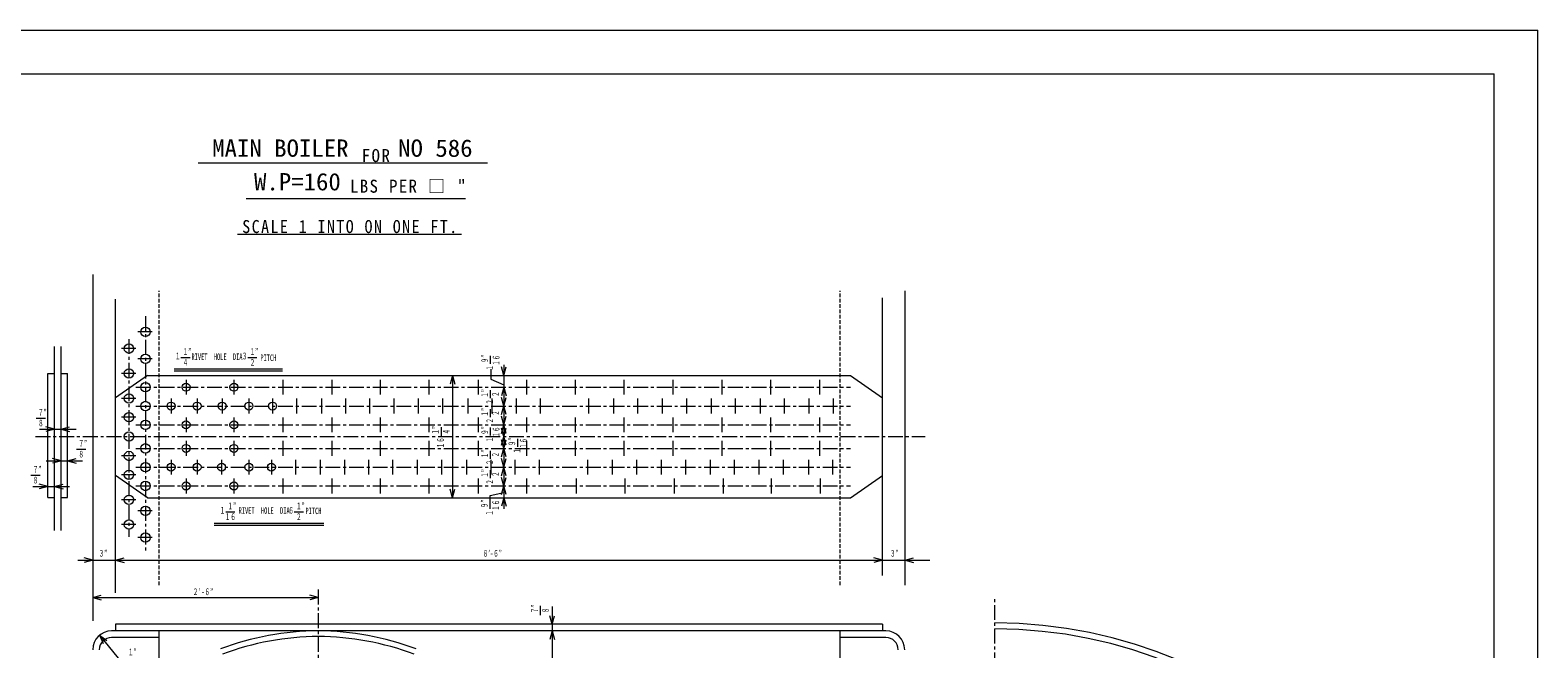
# Model space of a CAD drawing. Units: millimetres, scale not verified. Extents: x -4390 to 4390, y -3105 to 3105.
# Drawn here: x -703 to 4390, y 1017 to 3105 of the extents above; entities that cross this region are included whole.
import ezdxf
from ezdxf.enums import TextEntityAlignment as Align

# ---------------------------------------------------------------- set-up
doc = ezdxf.new("R2010")
doc.units = ezdxf.units.MM
doc.header["$LTSCALE"] = 10
doc.linetypes.add('CHAIN1', pattern=[8, 5, -1, 1, -1])
doc.linetypes.add('DASHED1', pattern=[1.8, 1.2, -0.6])
for name, color, linetype, lineweight in [('0-0_0', 3, 'Continuous', 18), ('0-1_芯', 4, 'CHAIN1', 18), ('0-2_寸法', 2, 'Continuous', 18), ('0-F', 3, 'Continuous', 18)]:
    doc.layers.add(name, color=color, linetype=linetype, lineweight=lineweight)
doc.styles.add('ＭＳ ゴシック', font='')
doc.styles.get('ＭＳ ゴシック').set_extended_font_data('MS Gothic')

msp = doc.modelspace()

# ---------------------------------------------------------------- linework, layer by layer
at = {"layer": '0-0_0'}
for p, q in [((-491.79, 2281.33), (-491.79, 1112.18)), ((-414.43, 1206.8), (-414.43, 2197.92)), ((2176.37, 1264.56), (2176.37, 2201.8)), ((2252.57, 1232.69), (2252.57, 2225.26)), ((-621.04, 1416.9), (-621.04, 2037.44)), ((-598.82, 1416.9), (-598.82, 2037.44)), ((-598.82, 1946.25), (-576.59, 1946.25)), ((-576.59, 1528.5), (-576.59, 1946.25)), ((-306.39, 1940.05), (-414.43, 1864.94)), ((-306.39, 1940.05), (2068.33, 1940.05)), ((2068.33, 1940.05), (2176.37, 1864.94)), ((-306.39, 1527.3), (-414.43, 1602.41)), ((2068.33, 1527.3), (2176.37, 1602.41)), ((-643.27, 1528.5), (-621.04, 1528.5)), ((-598.82, 1528.5), (-576.59, 1528.5)), ((-306.39, 1527.3), (2068.33, 1527.3)), ((2187.91, 1078), (-428.29, 1078)), ((2176.86, 1100.23), (-415.15, 1100.23)), ((-415.15, 1100.23), (-415.15, 1078)), ((-267.87, 779.55), (-267.87, 1078)), ((2033.47, 779.55), (2033.47, 1078)), ((2176.86, 1100.23), (2176.86, 1078)), ((-267.87, 1055.78), (-428.29, 1055.78)), ((2187.91, 1055.78), (2033.47, 1055.78))]:
    msp.add_line(p, q, dxfattribs=at)
at = {"layer": '0-0_0', "color": 1, "linetype": 'DASHED1'}
for p, q in [((-267.87, 1232.69), (-267.87, 2225.26)), ((2033.47, 1232.69), (2033.47, 2225.26))]:
    msp.add_line(p, q, dxfattribs=at)
at = {"layer": '0-0_0'}
msp.add_lwpolyline([(-643.27, 1528.5), (-643.27, 1946.25), (-621.04, 1946.25)], dxfattribs=at)
for centre, radius in [((-313.6, 2087.24), 15.88), ((-369.27, 2030.52), 15.88), ((-313.6, 1995.73), 15.88), ((-369.27, 1946.69), 15.88), ((-313.6, 1900.36), 15.88), ((-176.6, 1900.36), 13.49), ((-14.62, 1900.36), 13.49), ((-369.27, 1862.43), 15.88), ((-313.6, 1836.86), 15.88), ((-227.18, 1836.86), 13.49), ((-139.19, 1836.86), 13.49), ((-54.47, 1836.86), 13.49), ((36.12, 1836.86), 13.49), ((115.64, 1836.86), 13.49), ((-369.27, 1799.14), 15.88), ((-313.6, 1773.36), 15.88), ((-176.6, 1773.36), 13.49), ((-14.62, 1773.36), 13.49), ((-369.27, 1733.67), 15.88), ((-369.27, 1668.2), 15.88), ((-313.6, 1693.98), 15.88), ((-176.6, 1693.98), 13.49), ((-14.62, 1693.98), 13.49), ((-313.6, 1630.48), 15.88), ((-227.18, 1630.48), 13.49), ((-139.19, 1630.48), 13.49), ((-56.28, 1630.48), 13.49), ((36.12, 1630.48), 13.49), ((111.74, 1630.48), 13.49), ((-369.27, 1604.91), 15.88), ((-313.6, 1566.98), 15.88), ((-176.6, 1566.98), 13.49), ((-14.62, 1566.98), 13.49), ((-369.27, 1520.66), 15.88), ((-313.6, 1482.88), 15.88), ((-369.27, 1436.83), 15.88), ((-313.6, 1392.7), 15.88)]:
    msp.add_circle(centre, radius, dxfattribs=at)
for centre, radius, start, end in [((-428.29, 1014.5), 63.5, 90, 180), ((276.6, 111.46), 966.53, 90.37864, 110.39859), ((263.83, 111.46), 966.53, 69.60141, 89.62136), ((2187.91, 1014.5), 63.5, 0, 90), ((2556.21, -480.92), 1585.6, 270, 90), ((2556.21, -480.92), 1565.28, 270, 90), ((-428.29, 1014.5), 41.27, 90, 180), ((276.6, 111.46), 947.48, 90.37864, 110.39859), ((263.83, 111.46), 947.48, 69.60141, 89.62136), ((2187.91, 1014.5), 41.27, 0, 90)]:
    msp.add_arc(centre, radius, start, end, dxfattribs=at)
at = {"layer": '0-1_芯'}
for p, q in [((-313.6, 2139.73), (-313.6, 1348.87)), ((-369.27, 2062.78), (-369.27, 1394.94)), ((-290.84, 2087.24), (-338.84, 2087.24)), ((-346.52, 2030.52), (-394.51, 2030.52)), ((-290.84, 1995.73), (-338.84, 1995.73)), ((-346.52, 1946.69), (-394.51, 1946.69)), ((-345.7, 1900.36), (2068.33, 1900.36)), ((-176.6, 1925.38), (-176.6, 1875.34)), ((-14.62, 1925.38), (-14.62, 1875.34)), ((151.04, 1925.38), (151.04, 1875.34)), ((315.97, 1925.38), (315.97, 1875.34)), ((479.01, 1925.38), (479.01, 1875.34)), ((643.55, 1925.38), (643.55, 1875.34)), ((810.43, 1925.38), (810.43, 1875.34)), ((973.94, 1925.38), (973.94, 1875.34)), ((1137.59, 1925.38), (1137.59, 1875.34)), ((1302.77, 1925.38), (1302.77, 1875.34)), ((1467.95, 1925.38), (1467.95, 1875.34)), ((1633.12, 1925.38), (1633.12, 1875.34)), ((1798.3, 1925.38), (1798.3, 1875.34)), ((1963.47, 1925.38), (1963.47, 1875.34)), ((-346.52, 1862.43), (-394.51, 1862.43)), ((-345.7, 1836.86), (2068.33, 1836.86)), ((-227.18, 1861.88), (-227.18, 1811.84)), ((-139.19, 1861.88), (-139.19, 1811.84)), ((-54.47, 1861.88), (-54.47, 1811.84)), ((36.12, 1861.88), (36.12, 1811.84)), ((115.64, 1861.88), (115.64, 1811.84)), ((197.08, 1861.88), (197.08, 1811.84)), ((280.57, 1861.88), (280.57, 1811.84)), ((362.01, 1861.88), (362.01, 1811.84)), ((443.61, 1861.88), (443.61, 1811.84)), ((525.05, 1861.88), (525.05, 1811.84)), ((608.15, 1861.88), (608.15, 1811.84)), ((689.59, 1861.88), (689.59, 1811.84)), ((775.02, 1861.88), (775.02, 1811.84)), ((856.47, 1861.88), (856.47, 1811.84)), ((938.54, 1861.88), (938.54, 1811.84)), ((1019.98, 1861.88), (1019.98, 1811.84)), ((1183.63, 1861.88), (1183.63, 1811.84)), ((1267.36, 1861.88), (1267.36, 1811.84)), ((1348.81, 1861.88), (1348.81, 1811.84)), ((1432.54, 1861.88), (1432.54, 1811.84)), ((1513.98, 1861.88), (1513.98, 1811.84)), ((1597.72, 1861.88), (1597.72, 1811.84)), ((1679.16, 1861.88), (1679.16, 1811.84)), ((1762.89, 1861.88), (1762.89, 1811.84)), ((1844.34, 1861.88), (1844.34, 1811.84)), ((1928.07, 1861.88), (1928.07, 1811.84)), ((2009.51, 1861.88), (2009.51, 1811.84)), ((-346.52, 1799.14), (-394.51, 1799.14)), ((-176.6, 1798.38), (-176.6, 1748.34)), ((-14.62, 1798.38), (-14.62, 1748.34)), ((151.04, 1798.38), (151.04, 1748.34)), ((315.97, 1798.38), (315.97, 1748.34)), ((479.01, 1798.38), (479.01, 1748.34)), ((643.55, 1798.38), (643.55, 1748.34)), ((810.43, 1798.38), (810.43, 1748.34)), ((973.94, 1798.38), (973.94, 1748.34)), ((1137.59, 1798.38), (1137.59, 1748.34)), ((1302.77, 1798.38), (1302.77, 1748.34)), ((1467.95, 1798.38), (1467.95, 1748.34)), ((1633.12, 1798.38), (1633.12, 1748.34)), ((1798.3, 1798.38), (1798.3, 1748.34)), ((1963.47, 1798.38), (1963.47, 1748.34)), ((-684.92, 1733.67), (2320.81, 1733.67)), ((-345.7, 1773.36), (2068.33, 1773.36)), ((-345.7, 1693.98), (2068.33, 1693.98)), ((-176.6, 1719), (-176.6, 1668.97)), ((-14.62, 1719), (-14.62, 1668.97)), ((151.04, 1719), (151.04, 1668.97)), ((315.97, 1719), (315.97, 1668.97)), ((479.01, 1719), (479.01, 1668.97)), ((643.55, 1719), (643.55, 1668.97)), ((810.43, 1719), (810.43, 1668.97)), ((973.94, 1719), (973.94, 1668.97)), ((1137.59, 1719), (1137.59, 1668.97)), ((1302.77, 1719), (1302.77, 1668.97)), ((1467.95, 1719), (1467.95, 1668.97)), ((1633.12, 1719), (1633.12, 1668.97)), ((1798.3, 1719), (1798.3, 1668.97)), ((1963.47, 1719), (1963.47, 1668.97)), ((-346.52, 1668.2), (-394.51, 1668.2)), ((-345.7, 1630.48), (2068.33, 1630.48)), ((-227.18, 1655.5), (-227.18, 1605.47)), ((-139.19, 1655.5), (-139.19, 1605.47)), ((-56.28, 1655.5), (-56.28, 1605.47)), ((36.12, 1655.5), (36.12, 1605.47)), ((111.74, 1655.5), (111.74, 1605.47)), ((193.55, 1655.5), (193.55, 1605.47)), ((276.67, 1655.5), (276.67, 1605.47)), ((358.48, 1655.5), (358.48, 1605.47)), ((439.71, 1655.5), (439.71, 1605.47)), ((521.52, 1655.5), (521.52, 1605.47)), ((604.25, 1655.5), (604.25, 1605.47)), ((686.06, 1655.5), (686.06, 1605.47)), ((771.13, 1655.5), (771.13, 1605.47)), ((852.94, 1655.5), (852.94, 1605.47)), ((934.64, 1655.5), (934.64, 1605.47)), ((1016.45, 1655.5), (1016.45, 1605.47)), ((1180.1, 1655.5), (1180.1, 1605.47)), ((1263.47, 1655.5), (1263.47, 1605.47)), ((1345.28, 1655.5), (1345.28, 1605.47)), ((1428.64, 1655.5), (1428.64, 1605.47)), ((1510.46, 1655.5), (1510.46, 1605.47)), ((1593.82, 1655.5), (1593.82, 1605.47)), ((1675.63, 1655.5), (1675.63, 1605.47)), ((1759, 1655.5), (1759, 1605.47)), ((1840.81, 1655.5), (1840.81, 1605.47)), ((1926.54, 1655.5), (1926.54, 1605.47)), ((2006.97, 1655.5), (2006.97, 1605.47)), ((-346.52, 1604.91), (-394.51, 1604.91)), ((-176.6, 1592), (-176.6, 1541.97)), ((-14.62, 1592), (-14.62, 1541.97)), ((151.04, 1592), (151.04, 1541.97)), ((315.97, 1592), (315.97, 1541.97)), ((479.01, 1592), (479.01, 1541.97)), ((643.55, 1592), (643.55, 1541.97)), ((810.43, 1592), (810.43, 1541.97)), ((973.94, 1592), (973.94, 1541.97)), ((1141.22, 1592), (1141.22, 1541.97)), ((1306.28, 1592), (1306.28, 1541.97)), ((1472.67, 1592), (1472.67, 1541.97)), ((1638.02, 1592), (1638.02, 1541.97)), ((1800.2, 1592), (1800.2, 1541.97)), ((1965.99, 1592), (1965.99, 1541.97)), ((-345.7, 1566.98), (2068.33, 1566.98)), ((-346.52, 1520.66), (-394.51, 1520.66)), ((-290.84, 1482.88), (-338.84, 1482.88)), ((-346.52, 1436.83), (-394.51, 1436.83)), ((-290.84, 1392.7), (-338.84, 1392.7)), ((270.21, 1217.19), (270.21, 802.34)), ((2556.21, -2164.88), (2556.21, 1185.01))]:
    msp.add_line(p, q, dxfattribs=at)
at = {"layer": '0-2_寸法'}
for p, q in [((-135.41, 2657.32), (842.2, 2657.32)), ((26.37, 2537.02), (767.53, 2537.02)), ((-2.67, 2416.72), (753.7, 2416.72)), ((-193.97, 2000.88), (-162.94, 2000.88)), ((32.08, 2000.88), (63.12, 2000.88)), ((852.4, 1979.53), (852.4, 2006.14)), ((-217.14, 1962.57), (149.14, 1962.57)), ((-217.14, 1955.88), (149.14, 1955.88)), ((724.08, 1940.05), (716.31, 1911.07)), ((724.08, 1940.05), (731.84, 1911.07)), ((724.08, 1940.05), (724.08, 1527.3)), ((897.1, 1940.05), (889.33, 1969.03)), ((897.1, 1975.51), (897.1, 1489.73)), ((897.1, 1940.05), (904.86, 1969.03)), ((852.4, 1863.24), (852.4, 1889.85)), ((897.1, 1900.36), (889.33, 1871.38)), ((897.1, 1900.36), (904.86, 1871.38)), ((889.33, 1807.88), (904.86, 1865.84)), ((904.86, 1807.88), (889.33, 1865.84)), ((-682.57, 1796), (-651.54, 1796)), ((852.4, 1799.54), (852.4, 1826.16)), ((889.33, 1744.38), (904.86, 1802.34)), ((904.86, 1744.38), (889.33, 1802.34)), ((-671.84, 1758.59), (-548.02, 1758.59)), ((-621.04, 1758.59), (-650.02, 1766.36)), ((-621.04, 1758.59), (-650.02, 1750.83)), ((-598.82, 1758.59), (-569.84, 1766.36)), ((-598.82, 1758.59), (-569.84, 1750.83)), ((686.02, 1734.31), (686.02, 1765.35)), ((852.4, 1737.58), (852.4, 1764.2)), ((889.33, 1704.69), (904.86, 1762.65)), ((904.86, 1704.69), (889.33, 1762.65)), ((-546.29, 1690.85), (-515.26, 1690.85)), ((852.4, 1659.07), (852.4, 1685.68)), ((889.33, 1665.01), (904.86, 1722.96)), ((904.86, 1665.01), (889.33, 1722.96)), ((944.06, 1699.51), (944.06, 1726.12)), ((-649.62, 1652.14), (-525.79, 1652.14)), ((-598.82, 1652.14), (-627.8, 1659.9)), ((-598.82, 1652.14), (-627.8, 1644.37)), ((-576.59, 1652.14), (-547.62, 1659.9)), ((-576.59, 1652.14), (-547.62, 1644.37)), ((889.33, 1601.51), (904.86, 1659.46)), ((904.86, 1601.51), (889.33, 1659.46)), ((-700.4, 1603.28), (-669.36, 1603.28)), ((852.4, 1593.23), (852.4, 1619.84)), ((889.33, 1538.01), (904.86, 1595.96)), ((904.86, 1538.01), (889.33, 1595.96)), ((-694.07, 1565.06), (-570.24, 1565.06)), ((-643.27, 1565.06), (-672.25, 1572.82)), ((-643.27, 1565.06), (-672.25, 1557.29)), ((-621.04, 1565.06), (-592.07, 1572.82)), ((-621.04, 1565.06), (-592.07, 1557.29)), ((724.08, 1527.3), (716.31, 1556.28)), ((724.08, 1527.3), (731.84, 1556.28)), ((851.16, 1534.81), (897.1, 1545.54)), ((851.16, 1490.04), (851.16, 1534.81)), ((-42.56, 1480.03), (-11.53, 1480.03)), ((189, 1480.03), (220.03, 1480.03)), ((897.1, 1527.3), (889.33, 1498.32)), ((897.1, 1527.3), (904.86, 1498.32)), ((-81.07, 1441.83), (288.69, 1441.83)), ((-81.07, 1435.14), (288.69, 1435.14)), ((-542.59, 1316.37), (2335.84, 1316.37)), ((-491.79, 1316.37), (-520.76, 1324.13)), ((-491.79, 1316.37), (-520.76, 1308.6)), ((-414.43, 1316.37), (-385.45, 1324.13)), ((-414.43, 1316.37), (-385.45, 1308.6)), ((2176.37, 1316.37), (2147.39, 1324.13)), ((2176.37, 1316.37), (2147.39, 1308.6)), ((2252.57, 1316.37), (2281.55, 1324.13)), ((2252.57, 1316.37), (2281.55, 1308.6)), ((-491.79, 1190.41), (-462.81, 1198.18)), ((-491.79, 1190.41), (270.21, 1190.41)), ((-491.79, 1190.41), (-462.81, 1182.65)), ((270.21, 1190.41), (241.24, 1198.18)), ((270.21, 1190.41), (241.24, 1182.65)), ((1021.09, 1131.4), (1021.09, 1162.43)), ((1060.42, 1100.23), (1052.66, 1129.21)), ((1060.42, 1159.72), (1060.42, -2017.62)), ((1060.42, 1100.23), (1068.19, 1129.21)), ((1060.42, 1078), (1052.66, 1049.03)), ((1060.42, 1078), (1068.19, 1049.03)), ((-469.03, 1063.21), (-405.89, 985.89)), ((-469.03, 1063.21), (-444.69, 1045.67)), ((-469.03, 1063.21), (-456.71, 1035.85))]:
    msp.add_line(p, q, dxfattribs=at)
msp.add_lwpolyline([(853.3, 1960.83), (853.3, 1927.88), (897.1, 1908.34)], dxfattribs=at)
at = {"layer": '0-F'}
for p, q in [((-4390.4, 3105.43), (4390.47, 3105.43)), ((4390.47, -3105.43), (4390.47, 3105.43)), ((-4242.7, 2957.73), (4242.7, 2957.73)), ((4242.7, -2957.73), (4242.7, 2957.73))]:
    msp.add_line(p, q, dxfattribs=at)

# ---------------------------------------------------------------- texts
at = {"layer": '0-2_寸法', "style": 'ＭＳ ゴシック'}
for s, height, width, p in [('MAIN BOILER    NO 586', 58.65, 1.05, (-88.26, 2660.38)), ('W.P=160', 58.65, 1.05, (53.1, 2547.03)), ('１', 21.99, 0.6, (-213.88, 1987.77)), ('４', 21.99, 0.6, (-187.59, 1966.48)), ('１”', 21.99, 0.6, (-187.67, 2002.78)), ('RIVET  HOLE  DIA  ', 21.99, 0.6, (-158.07, 1985.68)), ('３', 21.99, 0.6, (12.18, 1987.77)), ('２', 21.99, 0.6, (38.47, 1966.48)), ('１”', 21.99, 0.6, (38.38, 2002.78)), ('PITCH', 21.99, 0.6, (74.62, 1982.22)), ('８', 21.99, 0.6, (-676.19, 1761.61)), ('７”', 21.99, 0.6, (-676.27, 1797.91)), ('８', 21.99, 0.6, (-539.91, 1656.46)), ('７”', 21.99, 0.6, (-539.99, 1692.75)), ('７”', 21.99, 0.6, (-694.1, 1605.18)), ('８', 21.99, 0.6, (-694.01, 1568.89)), ('１', 21.99, 0.6, (-62.47, 1466.92)), ('１”', 21.99, 0.6, (-36.26, 1481.93)), ('RIVET  HOLE  DIA  ', 21.99, 0.6, (1.23, 1466.42)), ('６', 21.99, 0.6, (169.09, 1466.92)), ('１”', 21.99, 0.6, (195.3, 1481.93)), ('PITCH', 21.99, 0.6, (227, 1465.39)), ('１６', 21.99, 0.6, (-45.18, 1445.64)), ('２', 21.99, 0.6, (195.38, 1445.64)), ('３”', 21.99, 0.6, (-471.5, 1321.92)), ('８’-６”', 21.99, 0.6, (826.07, 1321.92)), ('３”', 21.99, 0.6, (2201.79, 1321.92)), ("２'-６”", 21.99, 0.6, (-153.91, 1192.1)), ('１”', 21.99, 0.6, (-372.75, 988.88))]:
    msp.add_text(s, height=height, dxfattribs=dict(at, width=width)).set_placement(p, align=Align.BOTTOM_LEFT)
at = {"layer": '0-2_寸法', "style": 'ＭＳ ゴシック', "width": 0.6}
for s, p in [('９”', (850.5, 1981.4)), ('１６', (888.98, 1972.89)), ('１', (867.39, 1956.51)), ('１”', (850.5, 1865.12)), ('２', (867.44, 1841.51)), ('２', (886.78, 1867.44)), ('１”', (850.5, 1801.42)), ('２', (867.44, 1777.82)), ('２', (886.78, 1803.74)), ('１”', (684.11, 1740.61)), ('４', (720.41, 1740.7)), ('９”', (850.5, 1739.46)), ('１６', (888.98, 1730.95)), ('１６', (701.1, 1694.48)), ('１”', (850.5, 1660.94)), ('１', (867.39, 1714.56)), ('９”', (942.16, 1701.39)), ('１', (959.05, 1676.49)), ('１６', (980.64, 1692.88)), ('２', (867.44, 1637.34)), ('２', (886.78, 1663.27)), ('１”', (850.5, 1595.11)), ('２', (867.44, 1571.51)), ('２', (886.78, 1597.43)), ('９”', (849.25, 1491.92)), ('１', (866.14, 1467.02)), ('１６', (887.73, 1483.4)), ('７”', (1019.19, 1137.7)), ('８', (1055.48, 1137.78))]:
    msp.add_text(s, height=21.99, rotation=90, dxfattribs=at).set_placement(p, align=Align.BOTTOM_LEFT)
at = {"layer": '0-2_寸法', "char_height": 43.99, "attachment_point": 7, "style": 'ＭＳ ゴシック'}
for s, insert in [('\\T1.18;\\W0.95;FOR', (416.74, 2659.58)), ('\\T1.16;\\W0.95;LBS\\~PER\\~□\\~"', (377.43, 2555.65)), ('\\T1.18;\\W0.9;SCALE\\~1\\~INTO\\~ON\\~ONE\\~FT.', (13.39, 2419.91))]:
    msp.add_mtext(s, dxfattribs=dict(at, insert=insert))

doc.saveas('drawing.dxf')
